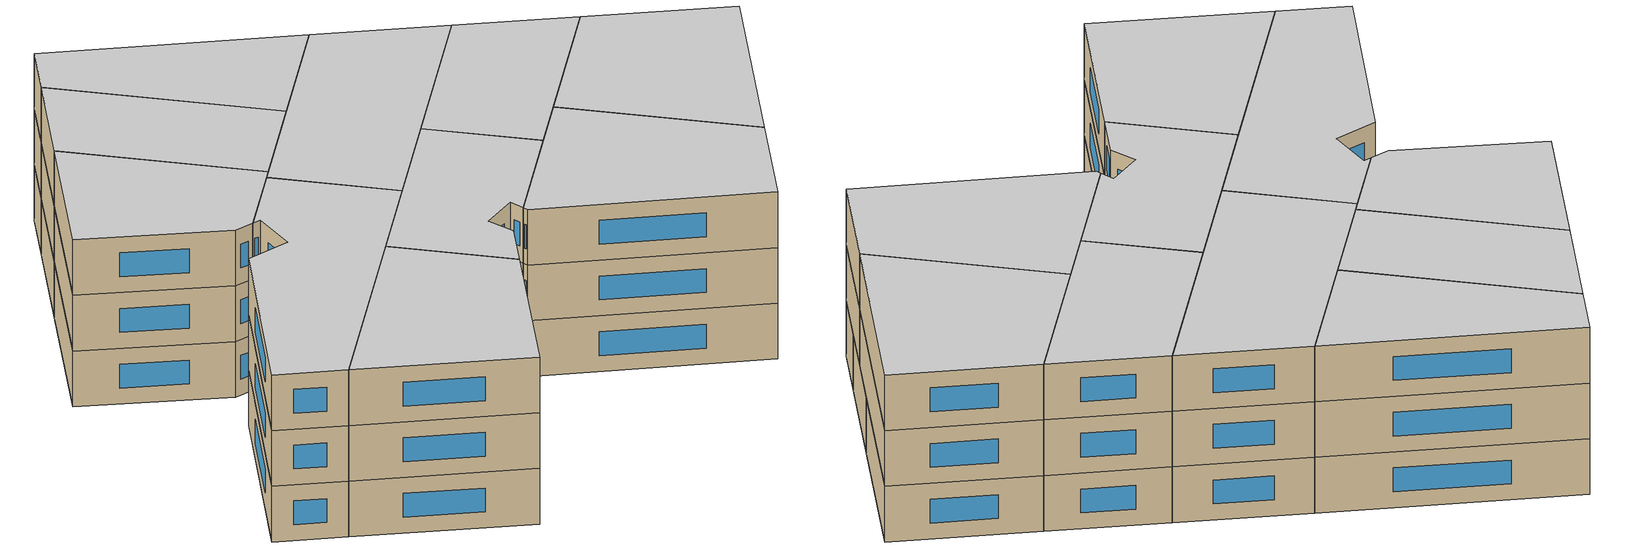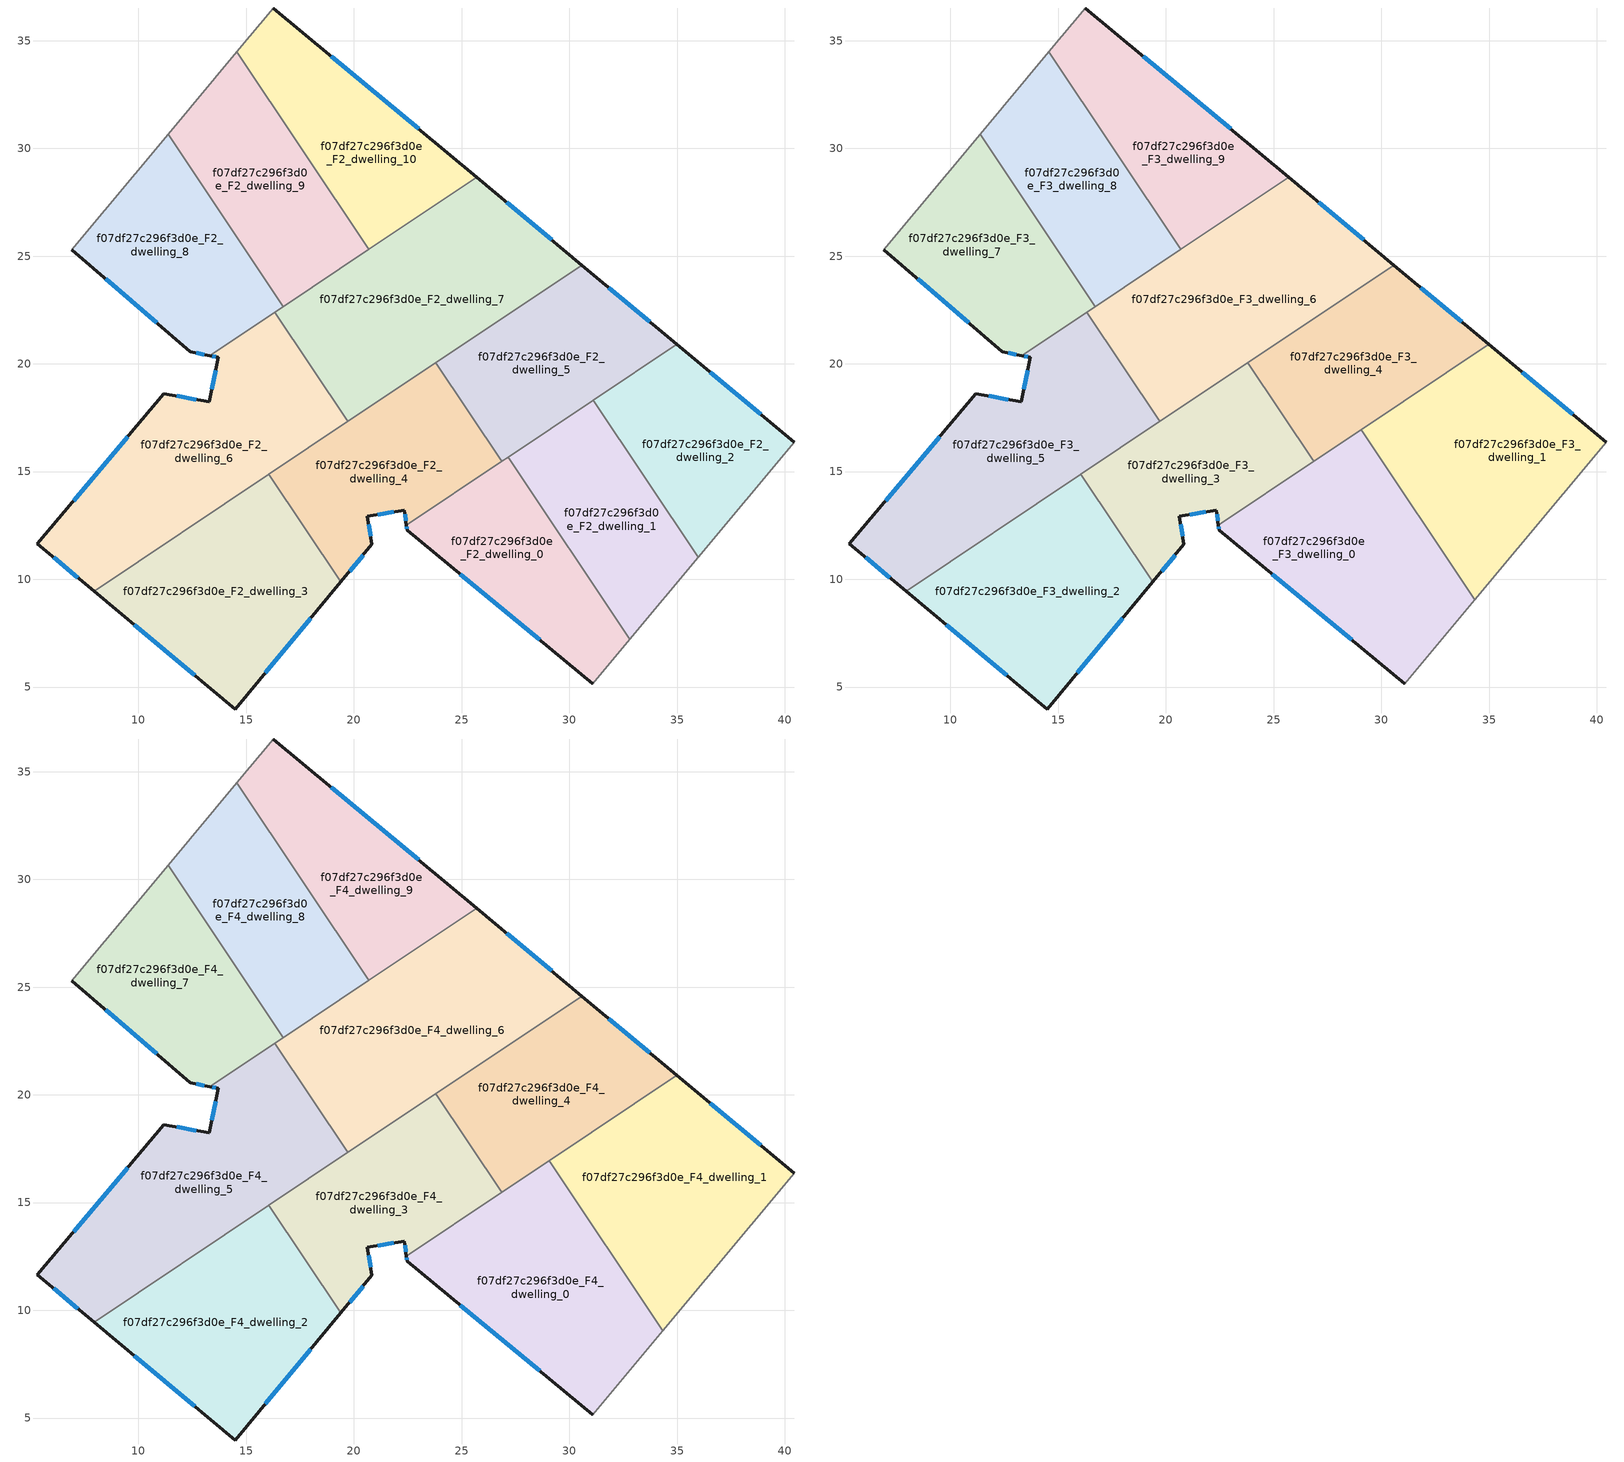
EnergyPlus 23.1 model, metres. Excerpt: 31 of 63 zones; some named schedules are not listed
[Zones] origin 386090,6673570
f07df27c296f3d0e_F2_dwelling_0
 floor to f07df27c296f3d0e_F1_dwelling_0 (EU_floor_Construction): 27.16,15.67 32.8,7.22 31.09,5.16 22.47,12.27 22.44,12.51 z6
 wall outside (EU_wall_Construction): 22.44,12.51 22.47,12.27 31.09,5.16 z6:9
 wall to f07df27c296f3d0e_F2_dwelling_1 (EU_wall_Construction): 32.8,7.22 27.16,15.67 z6:9
 wall adiabatic (EU_wall_Construction): 31.09,5.16 32.8,7.22 z6:9
 wall to f07df27c296f3d0e_F2_dwelling_4 (EU_wall_Construction): 26.86,15.47 22.44,12.51 z6:9
 wall to f07df27c296f3d0e_F2_dwelling_5 (EU_wall_Construction): 27.16,15.67 26.86,15.47 z6:9
 window (EU_Window_Construction): 24.93,10.24 28.62,7.19 / 22.45,12.44 22.46,12.34 z6.86:8.14
f07df27c296f3d0e_F2_dwelling_1
 floor to f07df27c296f3d0e_F1_dwelling_1 (EU_floor_Construction): 31.11,18.32 35.98,11.03 32.8,7.22 27.16,15.67 z6
 wall to f07df27c296f3d0e_F2_dwelling_2 (EU_wall_Construction): 35.98,11.03 31.11,18.32 z6:9
 wall adiabatic (EU_wall_Construction): 32.8,7.22 35.98,11.03 z6:9
 wall to f07df27c296f3d0e_F2_dwelling_5 (EU_wall_Construction): 31.11,18.32 27.16,15.67 z6:9
f07df27c296f3d0e_F2_dwelling_10
 floor to f07df27c296f3d0e_F1_dwelling_10 (EU_floor_Construction): 25.69,28.66 20.7,25.32 14.57,34.48 16.27,36.52 z6
 wall outside (EU_wall_Construction): 25.69,28.66 16.27,36.52 z6:9
 wall to f07df27c296f3d0e_F2_dwelling_9 (EU_wall_Construction): 14.57,34.48 20.7,25.32 z6:9
 wall adiabatic (EU_wall_Construction): 16.27,36.52 14.57,34.48 z6:9
 wall to f07df27c296f3d0e_F2_dwelling_7 (EU_wall_Construction): 20.7,25.32 25.69,28.66 z6:9
 window (EU_Window_Construction): 23,30.9 18.96,34.27 z6.86:8.14
f07df27c296f3d0e_F2_dwelling_2
 floor to f07df27c296f3d0e_F1_dwelling_2 (EU_floor_Construction): 40.43,16.36 35.98,11.03 31.11,18.32 34.99,20.91 z6
 wall outside (EU_wall_Construction): 40.43,16.36 34.99,20.91 z6:9
 wall adiabatic (EU_wall_Construction): 35.98,11.03 40.43,16.36 z6:9
 wall to f07df27c296f3d0e_F2_dwelling_5 (EU_wall_Construction): 34.99,20.91 31.11,18.32 z6:9
 window (EU_Window_Construction): 38.88,17.66 36.54,19.61 z6.86:8.14
f07df27c296f3d0e_F2_dwelling_3
 floor to f07df27c296f3d0e_F1_dwelling_3 (EU_floor_Construction): 16.06,14.88 19.4,9.89 14.49,3.98 7.94,9.45 z6
 wall outside (EU_wall_Construction): 7.94,9.45 14.49,3.98 19.4,9.89 z6:9
 wall to f07df27c296f3d0e_F2_dwelling_6 (EU_wall_Construction): 16.06,14.88 7.94,9.45 z6:9
 wall to f07df27c296f3d0e_F2_dwelling_4 (EU_wall_Construction): 19.4,9.89 16.06,14.88 z6:9
 window (EU_Window_Construction): 15.89,5.67 18,8.2 / 9.81,7.89 12.62,5.54 z6.86:8.14
f07df27c296f3d0e_F2_dwelling_4
 floor to f07df27c296f3d0e_F1_dwelling_4 (EU_floor_Construction): 23.8,20.06 26.86,15.47 22.44,12.51 22.35,13.21 20.63,12.92 20.84,11.62 19.4,9.89 16.06,14.88 z6
 wall outside (EU_wall_Construction): 19.4,9.89 20.84,11.62 20.63,12.92 22.35,13.21 22.44,12.51 z6:9
 wall to f07df27c296f3d0e_F2_dwelling_5 (EU_wall_Construction): 26.86,15.47 23.8,20.06 z6:9
 wall to f07df27c296f3d0e_F2_dwelling_7 (EU_wall_Construction): 23.8,20.06 19.72,17.33 z6:9
 wall to f07df27c296f3d0e_F2_dwelling_6 (EU_wall_Construction): 19.72,17.33 16.06,14.88 z6:9
 window (EU_Window_Construction): 22.38,13.01 22.41,12.71 / 21.12,13 21.86,13.13 / 20.78,11.99 20.69,12.55 / 19.81,10.38 20.43,11.12 z6.86:8.14
f07df27c296f3d0e_F2_dwelling_5
 floor to f07df27c296f3d0e_F1_dwelling_5 (EU_floor_Construction): 34.99,20.91 26.86,15.47 23.8,20.06 30.57,24.59 z6
 wall outside (EU_wall_Construction): 34.99,20.91 30.57,24.59 z6:9
 wall to f07df27c296f3d0e_F2_dwelling_7 (EU_wall_Construction): 30.57,24.59 23.8,20.06 z6:9
 window (EU_Window_Construction): 33.73,21.96 31.83,23.53 z6.86:8.14
f07df27c296f3d0e_F2_dwelling_6
 floor to f07df27c296f3d0e_F1_dwelling_6 (EU_floor_Construction): 16.33,22.4 19.72,17.33 7.94,9.45 5.32,11.65 11.18,18.62 13.3,18.23 13.71,20.3 13.32,20.38 z6
 wall outside (EU_wall_Construction): 13.32,20.38 13.71,20.3 13.3,18.23 11.18,18.62 5.32,11.65 7.94,9.45 z6:9
 wall to f07df27c296f3d0e_F2_dwelling_7 (EU_wall_Construction): 19.72,17.33 16.33,22.4 z6:9
 wall to f07df27c296f3d0e_F2_dwelling_8 (EU_wall_Construction): 16.33,22.4 13.32,20.38 z6:9
 window (EU_Window_Construction): 12.69,18.34 11.78,18.51 / 13.59,19.71 13.41,18.83 / 13.43,20.36 13.6,20.33 / 6.07,11.02 7.19,10.08 / 9.5,16.63 6.99,13.64 z6.86:8.14
f07df27c296f3d0e_F2_dwelling_7
 floor to f07df27c296f3d0e_F1_dwelling_7 (EU_floor_Construction): 30.57,24.59 19.72,17.33 16.33,22.4 25.69,28.66 z6
 wall outside (EU_wall_Construction): 30.57,24.59 25.69,28.66 z6:9
 wall to f07df27c296f3d0e_F2_dwelling_9 (EU_wall_Construction): 20.7,25.32 16.72,22.65 z6:9
 wall to f07df27c296f3d0e_F2_dwelling_8 (EU_wall_Construction): 16.72,22.65 16.33,22.4 z6:9
 window (EU_Window_Construction): 29.18,25.75 27.09,27.49 z6.86:8.14
f07df27c296f3d0e_F2_dwelling_8
 floor to f07df27c296f3d0e_F1_dwelling_8 (EU_floor_Construction): 11.38,30.65 16.72,22.65 13.32,20.38 12.42,20.56 6.91,25.3 z6
 wall outside (EU_wall_Construction): 6.91,25.3 12.42,20.56 13.32,20.38 z6:9
 wall adiabatic (EU_wall_Construction): 11.38,30.65 6.91,25.3 z6:9
 wall to f07df27c296f3d0e_F2_dwelling_9 (EU_wall_Construction): 16.72,22.65 11.38,30.65 z6:9
 window (EU_Window_Construction): 12.68,20.51 13.06,20.43 / 8.49,23.95 10.85,21.91 z6.86:8.14
f07df27c296f3d0e_F2_dwelling_9
 floor to f07df27c296f3d0e_F1_dwelling_9 (EU_floor_Construction): 14.57,34.48 20.7,25.32 16.72,22.65 11.38,30.65 z6
 wall adiabatic (EU_wall_Construction): 14.57,34.48 11.38,30.65 z6:9
f07df27c296f3d0e_F3_dwelling_0
 floor to f07df27c296f3d0e_F2_dwelling_0 (EU_floor_Construction): 27.16,15.67 32.8,7.22 31.09,5.16 22.47,12.27 22.44,12.51 z9
 floor to f07df27c296f3d0e_F2_dwelling_1 (EU_floor_Construction): 29.06,16.94 34.34,9.06 32.8,7.22 27.16,15.67 z9
 wall outside (EU_wall_Construction): 22.44,12.51 22.47,12.27 31.09,5.16 z9:12
 wall to f07df27c296f3d0e_F3_dwelling_1 (EU_wall_Construction): 34.34,9.06 29.06,16.94 z9:12
 wall adiabatic (EU_wall_Construction): 31.09,5.16 34.34,9.06 z9:12
 wall to f07df27c296f3d0e_F3_dwelling_3 (EU_wall_Construction): 26.86,15.47 22.44,12.51 z9:12
 wall to f07df27c296f3d0e_F3_dwelling_4 (EU_wall_Construction): 29.06,16.94 26.86,15.47 z9:12
 window (EU_Window_Construction): 24.93,10.24 28.62,7.19 / 22.45,12.44 22.46,12.34 z9.86:11.14
f07df27c296f3d0e_F3_dwelling_1
 floor to f07df27c296f3d0e_F2_dwelling_1 (EU_floor_Construction): 31.11,18.32 35.98,11.03 34.34,9.06 29.06,16.94 z9
 floor to f07df27c296f3d0e_F2_dwelling_2 (EU_floor_Construction): 40.43,16.36 35.98,11.03 31.11,18.32 34.99,20.91 z9
 wall outside (EU_wall_Construction): 40.43,16.36 34.99,20.91 z9:12
 wall adiabatic (EU_wall_Construction): 34.34,9.06 40.43,16.36 z9:12
 wall to f07df27c296f3d0e_F3_dwelling_4 (EU_wall_Construction): 34.99,20.91 29.06,16.94 z9:12
 window (EU_Window_Construction): 38.88,17.66 36.54,19.61 z9.86:11.14
f07df27c296f3d0e_F3_dwelling_2
 floor to f07df27c296f3d0e_F2_dwelling_3 (EU_floor_Construction): 16.06,14.88 19.4,9.89 14.49,3.98 7.94,9.45 z9
 wall outside (EU_wall_Construction): 7.94,9.45 14.49,3.98 19.4,9.89 z9:12
 wall to f07df27c296f3d0e_F3_dwelling_5 (EU_wall_Construction): 16.06,14.88 7.94,9.45 z9:12
 wall to f07df27c296f3d0e_F3_dwelling_3 (EU_wall_Construction): 19.4,9.89 16.06,14.88 z9:12
 window (EU_Window_Construction): 15.89,5.67 18,8.2 / 9.81,7.89 12.62,5.54 z9.86:11.14
f07df27c296f3d0e_F3_dwelling_3
 floor to f07df27c296f3d0e_F2_dwelling_4 (EU_floor_Construction): 23.8,20.06 26.86,15.47 22.44,12.51 22.35,13.21 20.63,12.92 20.84,11.62 19.4,9.89 16.06,14.88 z9
 wall outside (EU_wall_Construction): 19.4,9.89 20.84,11.62 20.63,12.92 22.35,13.21 22.44,12.51 z9:12
 wall to f07df27c296f3d0e_F3_dwelling_4 (EU_wall_Construction): 26.86,15.47 23.8,20.06 z9:12
 wall to f07df27c296f3d0e_F3_dwelling_6 (EU_wall_Construction): 23.8,20.06 19.72,17.33 z9:12
 wall to f07df27c296f3d0e_F3_dwelling_5 (EU_wall_Construction): 19.72,17.33 16.06,14.88 z9:12
 window (EU_Window_Construction): 22.38,13.01 22.41,12.71 / 21.12,13 21.86,13.13 / 20.78,11.99 20.69,12.55 / 19.81,10.38 20.43,11.12 z9.86:11.14
f07df27c296f3d0e_F3_dwelling_4
 floor to f07df27c296f3d0e_F2_dwelling_5 (EU_floor_Construction): 34.99,20.91 26.86,15.47 23.8,20.06 30.57,24.59 z9
 wall outside (EU_wall_Construction): 34.99,20.91 30.57,24.59 z9:12
 wall to f07df27c296f3d0e_F3_dwelling_6 (EU_wall_Construction): 30.57,24.59 23.8,20.06 z9:12
 window (EU_Window_Construction): 33.73,21.96 31.83,23.53 z9.86:11.14
f07df27c296f3d0e_F3_dwelling_5
 floor to f07df27c296f3d0e_F2_dwelling_6 (EU_floor_Construction): 16.33,22.4 19.72,17.33 7.94,9.45 5.32,11.65 11.18,18.62 13.3,18.23 13.71,20.3 13.32,20.38 z9
 wall outside (EU_wall_Construction): 13.32,20.38 13.71,20.3 13.3,18.23 11.18,18.62 5.32,11.65 7.94,9.45 z9:12
 wall to f07df27c296f3d0e_F3_dwelling_6 (EU_wall_Construction): 19.72,17.33 16.33,22.4 z9:12
 wall to f07df27c296f3d0e_F3_dwelling_7 (EU_wall_Construction): 16.33,22.4 13.32,20.38 z9:12
 window (EU_Window_Construction): 12.69,18.34 11.78,18.51 / 13.59,19.71 13.41,18.83 / 13.43,20.36 13.6,20.33 / 6.07,11.02 7.19,10.08 / 9.5,16.63 6.99,13.64 z9.86:11.14
f07df27c296f3d0e_F3_dwelling_6
 floor to f07df27c296f3d0e_F2_dwelling_7 (EU_floor_Construction): 30.57,24.59 19.72,17.33 16.33,22.4 25.69,28.66 z9
 wall outside (EU_wall_Construction): 30.57,24.59 25.69,28.66 z9:12
 wall to f07df27c296f3d0e_F3_dwelling_9 (EU_wall_Construction): 25.69,28.66 20.7,25.32 z9:12
 wall to f07df27c296f3d0e_F3_dwelling_8 (EU_wall_Construction): 20.7,25.32 16.72,22.65 z9:12
 wall to f07df27c296f3d0e_F3_dwelling_7 (EU_wall_Construction): 16.72,22.65 16.33,22.4 z9:12
 window (EU_Window_Construction): 29.18,25.75 27.09,27.49 z9.86:11.14
f07df27c296f3d0e_F3_dwelling_7
 floor to f07df27c296f3d0e_F2_dwelling_8 (EU_floor_Construction): 11.38,30.65 16.72,22.65 13.32,20.38 12.42,20.56 6.91,25.3 z9
 wall outside (EU_wall_Construction): 6.91,25.3 12.42,20.56 13.32,20.38 z9:12
 wall adiabatic (EU_wall_Construction): 11.38,30.65 6.91,25.3 z9:12
 wall to f07df27c296f3d0e_F3_dwelling_8 (EU_wall_Construction): 16.72,22.65 11.38,30.65 z9:12
 window (EU_Window_Construction): 12.68,20.51 13.06,20.43 / 8.49,23.95 10.85,21.91 z9.86:11.14
f07df27c296f3d0e_F3_dwelling_8
 floor to f07df27c296f3d0e_F2_dwelling_9 (EU_floor_Construction): 14.57,34.48 20.7,25.32 16.72,22.65 11.38,30.65 z9
 wall to f07df27c296f3d0e_F3_dwelling_9 (EU_wall_Construction): 20.7,25.32 14.57,34.48 z9:12
 wall adiabatic (EU_wall_Construction): 14.57,34.48 11.38,30.65 z9:12
f07df27c296f3d0e_F3_dwelling_9
 floor to f07df27c296f3d0e_F2_dwelling_10 (EU_floor_Construction): 25.69,28.66 20.7,25.32 14.57,34.48 16.27,36.52 z9
 wall outside (EU_wall_Construction): 25.69,28.66 16.27,36.52 z9:12
 wall adiabatic (EU_wall_Construction): 16.27,36.52 14.57,34.48 z9:12
 window (EU_Window_Construction): 23,30.9 18.96,34.27 z9.86:11.14
f07df27c296f3d0e_F4_dwelling_0
 floor to f07df27c296f3d0e_F3_dwelling_0 (EU_floor_Construction): 29.06,16.94 34.34,9.06 31.09,5.16 22.47,12.27 22.44,12.51 z12
 wall outside (EU_wall_Construction): 22.44,12.51 22.47,12.27 31.09,5.16 z12:15
 wall to f07df27c296f3d0e_F4_dwelling_1 (EU_wall_Construction): 34.34,9.06 29.06,16.94 z12:15
 wall adiabatic (EU_wall_Construction): 31.09,5.16 34.34,9.06 z12:15
 wall to f07df27c296f3d0e_F4_dwelling_3 (EU_wall_Construction): 26.86,15.47 22.44,12.51 z12:15
 wall to f07df27c296f3d0e_F4_dwelling_4 (EU_wall_Construction): 29.06,16.94 26.86,15.47 z12:15
 window (EU_Window_Construction): 24.93,10.24 28.62,7.19 / 22.45,12.44 22.46,12.34 z12.86:14.14
 ceiling to f07df27c296f3d0e_F5_dwelling_0 (EU_floor_Construction): 31.09,5.16 34.34,9.06 29.06,16.94 22.44,12.51 22.47,12.27 z15
f07df27c296f3d0e_F4_dwelling_1
 floor to f07df27c296f3d0e_F3_dwelling_1 (EU_floor_Construction): 40.43,16.36 34.34,9.06 29.06,16.94 34.99,20.91 z12
 wall outside (EU_wall_Construction): 40.43,16.36 34.99,20.91 z12:15
 wall adiabatic (EU_wall_Construction): 34.34,9.06 40.43,16.36 z12:15
 wall to f07df27c296f3d0e_F4_dwelling_4 (EU_wall_Construction): 34.99,20.91 29.06,16.94 z12:15
 window (EU_Window_Construction): 38.88,17.66 36.54,19.61 z12.86:14.14
 ceiling to f07df27c296f3d0e_F5_dwelling_1 (EU_floor_Construction): 34.34,9.06 40.43,16.36 34.99,20.91 29.06,16.94 z15
f07df27c296f3d0e_F4_dwelling_2
 floor to f07df27c296f3d0e_F3_dwelling_2 (EU_floor_Construction): 16.06,14.88 19.4,9.89 14.49,3.98 7.94,9.45 z12
 wall outside (EU_wall_Construction): 7.94,9.45 14.49,3.98 19.4,9.89 z12:15
 wall to f07df27c296f3d0e_F4_dwelling_5 (EU_wall_Construction): 16.06,14.88 7.94,9.45 z12:15
 wall to f07df27c296f3d0e_F4_dwelling_3 (EU_wall_Construction): 19.4,9.89 16.06,14.88 z12:15
 window (EU_Window_Construction): 15.89,5.67 18,8.2 / 9.81,7.89 12.62,5.54 z12.86:14.14
 ceiling to f07df27c296f3d0e_F5_dwelling_2 (EU_floor_Construction): 14.49,3.98 19.4,9.89 16.06,14.88 7.94,9.45 z15
f07df27c296f3d0e_F4_dwelling_3
 floor to f07df27c296f3d0e_F3_dwelling_3 (EU_floor_Construction): 23.8,20.06 26.86,15.47 22.44,12.51 22.35,13.21 20.63,12.92 20.84,11.62 19.4,9.89 16.06,14.88 z12
 wall outside (EU_wall_Construction): 19.4,9.89 20.84,11.62 20.63,12.92 22.35,13.21 22.44,12.51 z12:15
 wall to f07df27c296f3d0e_F4_dwelling_4 (EU_wall_Construction): 26.86,15.47 23.8,20.06 z12:15
 wall to f07df27c296f3d0e_F4_dwelling_6 (EU_wall_Construction): 23.8,20.06 19.72,17.33 z12:15
 wall to f07df27c296f3d0e_F4_dwelling_5 (EU_wall_Construction): 19.72,17.33 16.06,14.88 z12:15
 window (EU_Window_Construction): 22.38,13.01 22.41,12.71 / 21.12,13 21.86,13.13 / 20.78,11.99 20.69,12.55 / 19.81,10.38 20.43,11.12 z12.86:14.14
 ceiling to f07df27c296f3d0e_F5_dwelling_3 (EU_floor_Construction): 22.44,12.51 26.86,15.47 23.8,20.06 16.06,14.88 19.4,9.89 20.84,11.62 20.63,12.92 22.35,13.21 z15
f07df27c296f3d0e_F4_dwelling_4
 floor to f07df27c296f3d0e_F3_dwelling_4 (EU_floor_Construction): 34.99,20.91 26.86,15.47 23.8,20.06 30.57,24.59 z12
 wall outside (EU_wall_Construction): 34.99,20.91 30.57,24.59 z12:15
 wall to f07df27c296f3d0e_F4_dwelling_6 (EU_wall_Construction): 30.57,24.59 23.8,20.06 z12:15
 window (EU_Window_Construction): 33.73,21.96 31.83,23.53 z12.86:14.14
 ceiling to f07df27c296f3d0e_F5_dwelling_4 (EU_floor_Construction): 34.99,20.91 30.57,24.59 23.8,20.06 26.86,15.47 z15
f07df27c296f3d0e_F4_dwelling_5
 floor to f07df27c296f3d0e_F3_dwelling_5 (EU_floor_Construction): 16.33,22.4 19.72,17.33 7.94,9.45 5.32,11.65 11.18,18.62 13.3,18.23 13.71,20.3 13.32,20.38 z12
 wall outside (EU_wall_Construction): 13.32,20.38 13.71,20.3 13.3,18.23 11.18,18.62 5.32,11.65 7.94,9.45 z12:15
 wall to f07df27c296f3d0e_F4_dwelling_6 (EU_wall_Construction): 19.72,17.33 16.33,22.4 z12:15
 wall to f07df27c296f3d0e_F4_dwelling_7 (EU_wall_Construction): 16.33,22.4 13.32,20.38 z12:15
 window (EU_Window_Construction): 12.69,18.34 11.78,18.51 / 13.59,19.71 13.41,18.83 / 13.43,20.36 13.6,20.33 / 6.07,11.02 7.19,10.08 / 9.5,16.63 6.99,13.64 z12.86:14.14
 ceiling to f07df27c296f3d0e_F5_dwelling_5 (EU_floor_Construction): 19.72,17.33 16.33,22.4 13.32,20.38 13.71,20.3 13.3,18.23 11.18,18.62 5.32,11.65 7.94,9.45 z15
f07df27c296f3d0e_F4_dwelling_6
 floor to f07df27c296f3d0e_F3_dwelling_6 (EU_floor_Construction): 30.57,24.59 19.72,17.33 16.33,22.4 25.69,28.66 z12
 wall outside (EU_wall_Construction): 30.57,24.59 25.69,28.66 z12:15
 wall to f07df27c296f3d0e_F4_dwelling_9 (EU_wall_Construction): 25.69,28.66 20.7,25.32 z12:15
 wall to f07df27c296f3d0e_F4_dwelling_8 (EU_wall_Construction): 20.7,25.32 16.72,22.65 z12:15
 wall to f07df27c296f3d0e_F4_dwelling_7 (EU_wall_Construction): 16.72,22.65 16.33,22.4 z12:15
 window (EU_Window_Construction): 29.18,25.75 27.09,27.49 z12.86:14.14
 ceiling to f07df27c296f3d0e_F5_dwelling_6 (EU_floor_Construction): 30.57,24.59 25.69,28.66 16.33,22.4 19.72,17.33 z15
f07df27c296f3d0e_F4_dwelling_7
 floor to f07df27c296f3d0e_F3_dwelling_7 (EU_floor_Construction): 11.38,30.65 16.72,22.65 13.32,20.38 12.42,20.56 6.91,25.3 z12
 wall outside (EU_wall_Construction): 6.91,25.3 12.42,20.56 13.32,20.38 z12:15
 wall adiabatic (EU_wall_Construction): 11.38,30.65 6.91,25.3 z12:15
 wall to f07df27c296f3d0e_F4_dwelling_8 (EU_wall_Construction): 16.72,22.65 11.38,30.65 z12:15
 window (EU_Window_Construction): 12.68,20.51 13.06,20.43 / 8.49,23.95 10.85,21.91 z12.86:14.14
 ceiling to f07df27c296f3d0e_F5_dwelling_7 (EU_floor_Construction): 16.72,22.65 11.38,30.65 6.91,25.3 12.42,20.56 13.32,20.38 z15
f07df27c296f3d0e_F4_dwelling_8
 floor to f07df27c296f3d0e_F3_dwelling_8 (EU_floor_Construction): 14.57,34.48 20.7,25.32 16.72,22.65 11.38,30.65 z12
 wall to f07df27c296f3d0e_F4_dwelling_9 (EU_wall_Construction): 20.7,25.32 14.57,34.48 z12:15
 wall adiabatic (EU_wall_Construction): 14.57,34.48 11.38,30.65 z12:15
 ceiling to f07df27c296f3d0e_F5_dwelling_8 (EU_floor_Construction): 20.7,25.32 14.57,34.48 11.38,30.65 16.72,22.65 z15
f07df27c296f3d0e_F4_dwelling_9
 floor to f07df27c296f3d0e_F3_dwelling_9 (EU_floor_Construction): 25.69,28.66 20.7,25.32 14.57,34.48 16.27,36.52 z12
 wall outside (EU_wall_Construction): 25.69,28.66 16.27,36.52 z12:15
 wall adiabatic (EU_wall_Construction): 16.27,36.52 14.57,34.48 z12:15
 window (EU_Window_Construction): 23,30.9 18.96,34.27 z12.86:14.14
 ceiling to f07df27c296f3d0e_F5_dwelling_9 (EU_floor_Construction): 25.69,28.66 16.27,36.52 14.57,34.48 20.7,25.32 z15
[Building]
EU S2 Campaign: North Axis=0; Terrain=City; Solar Distribution=FullExterior
[Site:Location]
Helsinki-Vantaa.AP: Latitude=60.317; Longitude=24.963; Time Zone=2; Elevation=54.6
[SizingPeriod:WeatherFileDays]
AnnualSizingPeriod: Begin Month=1; Begin Day of Month=1; End Month=12; End Day of Month=31; Day of Week for Start Day=Monday; Use Weather File Daylight Saving Period=No; Use Weather File Rain and Snow Indicators=No
[MATERIAL]
EU_InternalMass_Material: Roughness=MediumRough; Thickness=0.1; Conductivity=1; Density=1800; Specific Heat=900; Thermal Absorptance=0.9; Solar Absorptance=0.7; Visible Absorptance=0.7
[MATERIAL:NOMASS] Roughness=MediumRough; Thermal Absorptance=0.9; Solar Absorptance=0.7; Visible Absorptance=0.7
Name | Thermal Resistance
EU_wall_NoMass | 1.10183
EU_floor_NoMass | 1.70606
[WINDOWMATERIAL:SIMPLEGLAZINGSYSTEM]
EU_Window_SimpleGlazing: UFactor=3.11035; Solar Heat Gain Coefficient=0.8; Visible Transmittance=0.8
[CONSTRUCTION]
EU_wall_Construction: EU_wall_NoMass
EU_floor_Construction: EU_floor_NoMass
EU_Window_Construction: EU_Window_SimpleGlazing
EU_InternalMass_Construction: EU_InternalMass_Material
[ZONE] Type=1; Multiplier=1; Ceiling Height=autocalculate; Floor Area=autocalculate; Part of Total Floor Area=Yes
Name | Volume
f07df27c296f3d0e_F2_dwelling_0 | 135.056
f07df27c296f3d0e_F3_dwelling_0; f07df27c296f3d0e_F4_dwelling_0; f07df27c296f3d0e_F3_dwelling_1; f07df27c296f3d0e_F4_dwelling_1 | 202.616
f07df27c296f3d0e_F2_dwelling_1 | 135.1
f07df27c296f3d0e_F2_dwelling_10; f07df27c296f3d0e_F3_dwelling_9; f07df27c296f3d0e_F4_dwelling_9 | 148.207
f07df27c296f3d0e_F2_dwelling_2 | 135.065
f07df27c296f3d0e_F3_dwelling_2; f07df27c296f3d0e_F4_dwelling_2; f07df27c296f3d0e_F2_dwelling_3 | 186.319
f07df27c296f3d0e_F3_dwelling_3; f07df27c296f3d0e_F4_dwelling_3; f07df27c296f3d0e_F2_dwelling_4 | 149.422
f07df27c296f3d0e_F3_dwelling_4; f07df27c296f3d0e_F4_dwelling_4; f07df27c296f3d0e_F2_dwelling_5 | 148.196
f07df27c296f3d0e_F3_dwelling_5; f07df27c296f3d0e_F4_dwelling_5; f07df27c296f3d0e_F2_dwelling_6 | 222.309
f07df27c296f3d0e_F3_dwelling_6; f07df27c296f3d0e_F4_dwelling_6; f07df27c296f3d0e_F2_dwelling_7 | 222.313
f07df27c296f3d0e_F3_dwelling_7; f07df27c296f3d0e_F4_dwelling_7; f07df27c296f3d0e_F2_dwelling_8 | 148.188
f07df27c296f3d0e_F3_dwelling_8; f07df27c296f3d0e_F4_dwelling_8; f07df27c296f3d0e_F2_dwelling_9 | 148.187
[INTERNALMASS] Construction=EU_InternalMass_Construction
Name | Zone or ZoneList | Surface Area
f07df27c296f3d0e_F2_dwelling_0_EU_InternalMass | f07df27c296f3d0e_F2_dwelling_0 | 45.0184
f07df27c296f3d0e_F2_dwelling_1_EU_InternalMass | f07df27c296f3d0e_F2_dwelling_1 | 45.0328
f07df27c296f3d0e_F2_dwelling_2_EU_InternalMass | f07df27c296f3d0e_F2_dwelling_2 | 45.0218
f07df27c296f3d0e_F2_dwelling_3_EU_InternalMass | f07df27c296f3d0e_F2_dwelling_3 | 62.1191
f07df27c296f3d0e_F2_dwelling_4_EU_InternalMass | f07df27c296f3d0e_F2_dwelling_4 | 49.8068
f07df27c296f3d0e_F2_dwelling_5_EU_InternalMass | f07df27c296f3d0e_F2_dwelling_5 | 49.3987
f07df27c296f3d0e_F2_dwelling_6_EU_InternalMass | f07df27c296f3d0e_F2_dwelling_6 | 74.1028
f07df27c296f3d0e_F2_dwelling_7_EU_InternalMass | f07df27c296f3d0e_F2_dwelling_7 | 74.1048
f07df27c296f3d0e_F2_dwelling_8_EU_InternalMass | f07df27c296f3d0e_F2_dwelling_8 | 49.3961
f07df27c296f3d0e_F2_dwelling_9_EU_InternalMass | f07df27c296f3d0e_F2_dwelling_9 | 49.3957
f07df27c296f3d0e_F2_dwelling_10_EU_InternalMass | f07df27c296f3d0e_F2_dwelling_10 | 49.4022
f07df27c296f3d0e_F3_dwelling_0_EU_InternalMass | f07df27c296f3d0e_F3_dwelling_0 | 67.5386
f07df27c296f3d0e_F3_dwelling_1_EU_InternalMass | f07df27c296f3d0e_F3_dwelling_1 | 67.5384
f07df27c296f3d0e_F3_dwelling_2_EU_InternalMass | f07df27c296f3d0e_F3_dwelling_2 | 62.1191
f07df27c296f3d0e_F3_dwelling_3_EU_InternalMass | f07df27c296f3d0e_F3_dwelling_3 | 49.8068
f07df27c296f3d0e_F3_dwelling_4_EU_InternalMass | f07df27c296f3d0e_F3_dwelling_4 | 49.3987
f07df27c296f3d0e_F3_dwelling_5_EU_InternalMass | f07df27c296f3d0e_F3_dwelling_5 | 74.1028
f07df27c296f3d0e_F3_dwelling_6_EU_InternalMass | f07df27c296f3d0e_F3_dwelling_6 | 74.1048
f07df27c296f3d0e_F3_dwelling_7_EU_InternalMass | f07df27c296f3d0e_F3_dwelling_7 | 49.3961
f07df27c296f3d0e_F3_dwelling_8_EU_InternalMass | f07df27c296f3d0e_F3_dwelling_8 | 49.3957
f07df27c296f3d0e_F3_dwelling_9_EU_InternalMass | f07df27c296f3d0e_F3_dwelling_9 | 49.4022
f07df27c296f3d0e_F4_dwelling_0_EU_InternalMass | f07df27c296f3d0e_F4_dwelling_0 | 67.5386
f07df27c296f3d0e_F4_dwelling_1_EU_InternalMass | f07df27c296f3d0e_F4_dwelling_1 | 67.5384
f07df27c296f3d0e_F4_dwelling_2_EU_InternalMass | f07df27c296f3d0e_F4_dwelling_2 | 62.1191
f07df27c296f3d0e_F4_dwelling_3_EU_InternalMass | f07df27c296f3d0e_F4_dwelling_3 | 49.8068
f07df27c296f3d0e_F4_dwelling_4_EU_InternalMass | f07df27c296f3d0e_F4_dwelling_4 | 49.3987
f07df27c296f3d0e_F4_dwelling_5_EU_InternalMass | f07df27c296f3d0e_F4_dwelling_5 | 74.1028
f07df27c296f3d0e_F4_dwelling_6_EU_InternalMass | f07df27c296f3d0e_F4_dwelling_6 | 74.1048
f07df27c296f3d0e_F4_dwelling_7_EU_InternalMass | f07df27c296f3d0e_F4_dwelling_7 | 49.3961
f07df27c296f3d0e_F4_dwelling_8_EU_InternalMass | f07df27c296f3d0e_F4_dwelling_8 | 49.3957
f07df27c296f3d0e_F4_dwelling_9_EU_InternalMass | f07df27c296f3d0e_F4_dwelling_9 | 49.4022
[OTHEREQUIPMENT] Fuel Type=Electricity; Design Level Calculation Method=Watts/Area; Power per Zone Floor Area=1; Fraction Latent=0; Fraction Radiant=0; Fraction Lost=0; Carbon Dioxide Generation Rate=0; EndUse Subcategory=EU_Step8_InternalGains
Name | Zone or ZoneList or Space or SpaceList | Schedule
EU_Step8_InternalGain_f07df27c296f3d0e_F2_dwelling_0_f000 | f07df27c296f3d0e_F2_dwelling_0 | EU_Step8_GainSchedule_f07df27c296f3d0e_F2_dwelling_0_f000
EU_Step8_InternalGain_f07df27c296f3d0e_F2_dwelling_1_f000 | f07df27c296f3d0e_F2_dwelling_1 | EU_Step8_GainSchedule_f07df27c296f3d0e_F2_dwelling_1_f000
EU_Step8_InternalGain_f07df27c296f3d0e_F2_dwelling_2_f000 | f07df27c296f3d0e_F2_dwelling_2 | EU_Step8_GainSchedule_f07df27c296f3d0e_F2_dwelling_2_f000
EU_Step8_InternalGain_f07df27c296f3d0e_F2_dwelling_3_f000 | f07df27c296f3d0e_F2_dwelling_3 | EU_Step8_GainSchedule_f07df27c296f3d0e_F2_dwelling_3_f000
EU_Step8_InternalGain_f07df27c296f3d0e_F2_dwelling_4_f000 | f07df27c296f3d0e_F2_dwelling_4 | EU_Step8_GainSchedule_f07df27c296f3d0e_F2_dwelling_4_f000
EU_Step8_InternalGain_f07df27c296f3d0e_F2_dwelling_5_f000 | f07df27c296f3d0e_F2_dwelling_5 | EU_Step8_GainSchedule_f07df27c296f3d0e_F2_dwelling_5_f000
EU_Step8_InternalGain_f07df27c296f3d0e_F2_dwelling_6_f000 | f07df27c296f3d0e_F2_dwelling_6 | EU_Step8_GainSchedule_f07df27c296f3d0e_F2_dwelling_6_f000
EU_Step8_InternalGain_f07df27c296f3d0e_F2_dwelling_7_f000 | f07df27c296f3d0e_F2_dwelling_7 | EU_Step8_GainSchedule_f07df27c296f3d0e_F2_dwelling_7_f000
EU_Step8_InternalGain_f07df27c296f3d0e_F2_dwelling_8_f000 | f07df27c296f3d0e_F2_dwelling_8 | EU_Step8_GainSchedule_f07df27c296f3d0e_F2_dwelling_8_f000
EU_Step8_InternalGain_f07df27c296f3d0e_F2_dwelling_9_f000 | f07df27c296f3d0e_F2_dwelling_9 | EU_Step8_GainSchedule_f07df27c296f3d0e_F2_dwelling_9_f000
EU_Step8_InternalGain_f07df27c296f3d0e_F2_dwelling_10_f000 | f07df27c296f3d0e_F2_dwelling_10 | EU_Step8_GainSchedule_f07df27c296f3d0e_F2_dwelling_10_f000
EU_Step8_InternalGain_f07df27c296f3d0e_F3_dwelling_0_f000 | f07df27c296f3d0e_F3_dwelling_0 | EU_Step8_GainSchedule_f07df27c296f3d0e_F3_dwelling_0_f000
EU_Step8_InternalGain_f07df27c296f3d0e_F3_dwelling_1_f000 | f07df27c296f3d0e_F3_dwelling_1 | EU_Step8_GainSchedule_f07df27c296f3d0e_F3_dwelling_1_f000
EU_Step8_InternalGain_f07df27c296f3d0e_F3_dwelling_2_f000 | f07df27c296f3d0e_F3_dwelling_2 | EU_Step8_GainSchedule_f07df27c296f3d0e_F3_dwelling_2_f000
EU_Step8_InternalGain_f07df27c296f3d0e_F3_dwelling_3_f000 | f07df27c296f3d0e_F3_dwelling_3 | EU_Step8_GainSchedule_f07df27c296f3d0e_F3_dwelling_3_f000
EU_Step8_InternalGain_f07df27c296f3d0e_F3_dwelling_4_f000 | f07df27c296f3d0e_F3_dwelling_4 | EU_Step8_GainSchedule_f07df27c296f3d0e_F3_dwelling_4_f000
EU_Step8_InternalGain_f07df27c296f3d0e_F3_dwelling_5_f000 | f07df27c296f3d0e_F3_dwelling_5 | EU_Step8_GainSchedule_f07df27c296f3d0e_F3_dwelling_5_f000
EU_Step8_InternalGain_f07df27c296f3d0e_F3_dwelling_6_f000 | f07df27c296f3d0e_F3_dwelling_6 | EU_Step8_GainSchedule_f07df27c296f3d0e_F3_dwelling_6_f000
EU_Step8_InternalGain_f07df27c296f3d0e_F3_dwelling_7_f000 | f07df27c296f3d0e_F3_dwelling_7 | EU_Step8_GainSchedule_f07df27c296f3d0e_F3_dwelling_7_f000
EU_Step8_InternalGain_f07df27c296f3d0e_F3_dwelling_8_f000 | f07df27c296f3d0e_F3_dwelling_8 | EU_Step8_GainSchedule_f07df27c296f3d0e_F3_dwelling_8_f000
EU_Step8_InternalGain_f07df27c296f3d0e_F3_dwelling_9_f000 | f07df27c296f3d0e_F3_dwelling_9 | EU_Step8_GainSchedule_f07df27c296f3d0e_F3_dwelling_9_f000
EU_Step8_InternalGain_f07df27c296f3d0e_F4_dwelling_0_f000 | f07df27c296f3d0e_F4_dwelling_0 | EU_Step8_GainSchedule_f07df27c296f3d0e_F4_dwelling_0_f000
EU_Step8_InternalGain_f07df27c296f3d0e_F4_dwelling_1_f000 | f07df27c296f3d0e_F4_dwelling_1 | EU_Step8_GainSchedule_f07df27c296f3d0e_F4_dwelling_1_f000
EU_Step8_InternalGain_f07df27c296f3d0e_F4_dwelling_2_f000 | f07df27c296f3d0e_F4_dwelling_2 | EU_Step8_GainSchedule_f07df27c296f3d0e_F4_dwelling_2_f000
EU_Step8_InternalGain_f07df27c296f3d0e_F4_dwelling_3_f000 | f07df27c296f3d0e_F4_dwelling_3 | EU_Step8_GainSchedule_f07df27c296f3d0e_F4_dwelling_3_f000
EU_Step8_InternalGain_f07df27c296f3d0e_F4_dwelling_4_f000 | f07df27c296f3d0e_F4_dwelling_4 | EU_Step8_GainSchedule_f07df27c296f3d0e_F4_dwelling_4_f000
EU_Step8_InternalGain_f07df27c296f3d0e_F4_dwelling_5_f000 | f07df27c296f3d0e_F4_dwelling_5 | EU_Step8_GainSchedule_f07df27c296f3d0e_F4_dwelling_5_f000
EU_Step8_InternalGain_f07df27c296f3d0e_F4_dwelling_6_f000 | f07df27c296f3d0e_F4_dwelling_6 | EU_Step8_GainSchedule_f07df27c296f3d0e_F4_dwelling_6_f000
EU_Step8_InternalGain_f07df27c296f3d0e_F4_dwelling_7_f000 | f07df27c296f3d0e_F4_dwelling_7 | EU_Step8_GainSchedule_f07df27c296f3d0e_F4_dwelling_7_f000
EU_Step8_InternalGain_f07df27c296f3d0e_F4_dwelling_8_f000 | f07df27c296f3d0e_F4_dwelling_8 | EU_Step8_GainSchedule_f07df27c296f3d0e_F4_dwelling_8_f000
EU_Step8_InternalGain_f07df27c296f3d0e_F4_dwelling_9_f000 | f07df27c296f3d0e_F4_dwelling_9 | EU_Step8_GainSchedule_f07df27c296f3d0e_F4_dwelling_9_f000
[ZONEVENTILATION:DESIGNFLOWRATE] Schedule=EU_AlwaysOn; Design Flow Rate Calculation Method=AirChanges/Hour; Air Changes per Hour=0.756316; Ventilation Type=Natural; Fan Pressure Rise=0; Fan Total Efficiency=1; Constant Term Coefficient=1; Temperature Term Coefficient=0; Velocity Term Coefficient=0; Velocity Squared Term Coefficient=0; Minimum Indoor Temperature=-100; Maximum Indoor Temperature=100; Delta Temperature=-100; Minimum Outdoor Temperature=-100; Maximum Outdoor Temperature=100; Maximum Wind Speed=40
Name | Zone or ZoneList or Space or SpaceList
EU_ConstantAir_f07df27c296f3d0e_F2_dwelling_0 | f07df27c296f3d0e_F2_dwelling_0
EU_ConstantAir_f07df27c296f3d0e_F2_dwelling_1 | f07df27c296f3d0e_F2_dwelling_1
EU_ConstantAir_f07df27c296f3d0e_F2_dwelling_2 | f07df27c296f3d0e_F2_dwelling_2
EU_ConstantAir_f07df27c296f3d0e_F2_dwelling_3 | f07df27c296f3d0e_F2_dwelling_3
EU_ConstantAir_f07df27c296f3d0e_F2_dwelling_4 | f07df27c296f3d0e_F2_dwelling_4
EU_ConstantAir_f07df27c296f3d0e_F2_dwelling_5 | f07df27c296f3d0e_F2_dwelling_5
EU_ConstantAir_f07df27c296f3d0e_F2_dwelling_6 | f07df27c296f3d0e_F2_dwelling_6
EU_ConstantAir_f07df27c296f3d0e_F2_dwelling_7 | f07df27c296f3d0e_F2_dwelling_7
EU_ConstantAir_f07df27c296f3d0e_F2_dwelling_8 | f07df27c296f3d0e_F2_dwelling_8
EU_ConstantAir_f07df27c296f3d0e_F2_dwelling_9 | f07df27c296f3d0e_F2_dwelling_9
EU_ConstantAir_f07df27c296f3d0e_F2_dwelling_10 | f07df27c296f3d0e_F2_dwelling_10
EU_ConstantAir_f07df27c296f3d0e_F3_dwelling_0 | f07df27c296f3d0e_F3_dwelling_0
EU_ConstantAir_f07df27c296f3d0e_F3_dwelling_1 | f07df27c296f3d0e_F3_dwelling_1
EU_ConstantAir_f07df27c296f3d0e_F3_dwelling_2 | f07df27c296f3d0e_F3_dwelling_2
EU_ConstantAir_f07df27c296f3d0e_F3_dwelling_3 | f07df27c296f3d0e_F3_dwelling_3
EU_ConstantAir_f07df27c296f3d0e_F3_dwelling_4 | f07df27c296f3d0e_F3_dwelling_4
EU_ConstantAir_f07df27c296f3d0e_F3_dwelling_5 | f07df27c296f3d0e_F3_dwelling_5
EU_ConstantAir_f07df27c296f3d0e_F3_dwelling_6 | f07df27c296f3d0e_F3_dwelling_6
EU_ConstantAir_f07df27c296f3d0e_F3_dwelling_7 | f07df27c296f3d0e_F3_dwelling_7
EU_ConstantAir_f07df27c296f3d0e_F3_dwelling_8 | f07df27c296f3d0e_F3_dwelling_8
EU_ConstantAir_f07df27c296f3d0e_F3_dwelling_9 | f07df27c296f3d0e_F3_dwelling_9
EU_ConstantAir_f07df27c296f3d0e_F4_dwelling_0 | f07df27c296f3d0e_F4_dwelling_0
EU_ConstantAir_f07df27c296f3d0e_F4_dwelling_1 | f07df27c296f3d0e_F4_dwelling_1
EU_ConstantAir_f07df27c296f3d0e_F4_dwelling_2 | f07df27c296f3d0e_F4_dwelling_2
EU_ConstantAir_f07df27c296f3d0e_F4_dwelling_3 | f07df27c296f3d0e_F4_dwelling_3
EU_ConstantAir_f07df27c296f3d0e_F4_dwelling_4 | f07df27c296f3d0e_F4_dwelling_4
EU_ConstantAir_f07df27c296f3d0e_F4_dwelling_5 | f07df27c296f3d0e_F4_dwelling_5
EU_ConstantAir_f07df27c296f3d0e_F4_dwelling_6 | f07df27c296f3d0e_F4_dwelling_6
EU_ConstantAir_f07df27c296f3d0e_F4_dwelling_7 | f07df27c296f3d0e_F4_dwelling_7
EU_ConstantAir_f07df27c296f3d0e_F4_dwelling_8 | f07df27c296f3d0e_F4_dwelling_8
EU_ConstantAir_f07df27c296f3d0e_F4_dwelling_9 | f07df27c296f3d0e_F4_dwelling_9
[HVACTEMPLATE:ZONE:IDEALLOADSAIRSYSTEM] System Availability Schedule=EU_AlwaysOn; Maximum Heating Supply Air Temperature=50; Minimum Cooling Supply Air Temperature=13; Maximum Heating Supply Air Humidity Ratio=0.0156; Minimum Cooling Supply Air Humidity Ratio=0.0077; Heating Limit=NoLimit; Cooling Limit=NoLimit; Heating Availability Schedule=EU_AlwaysOn; Cooling Availability Schedule=EU_CoolingOff; Dehumidification Control Type=ConstantSensibleHeatRatio; Cooling Sensible Heat Ratio=0.7; Dehumidification Setpoint=60; Humidification Control Type=None; Humidification Setpoint=30; Outdoor Air Method=None; Outdoor Air Flow Rate per Person=0.00944; Outdoor Air Flow Rate per Zone Floor Area=0; Outdoor Air Flow Rate per Zone=0; Demand Controlled Ventilation Type=None; Outdoor Air Economizer Type=NoEconomizer; Heat Recovery Type=None; Sensible Heat Recovery Effectiveness=0.7; Latent Heat Recovery Effectiveness=0.65
Name | Template Thermostat
f07df27c296f3d0e_F2_dwelling_0 | EU_HeatOnly_f07df27c296f3d0e_F2_dwelling_0
f07df27c296f3d0e_F2_dwelling_1 | EU_HeatOnly_f07df27c296f3d0e_F2_dwelling_1
f07df27c296f3d0e_F2_dwelling_2 | EU_HeatOnly_f07df27c296f3d0e_F2_dwelling_2
f07df27c296f3d0e_F2_dwelling_3 | EU_HeatOnly_f07df27c296f3d0e_F2_dwelling_3
f07df27c296f3d0e_F2_dwelling_4 | EU_HeatOnly_f07df27c296f3d0e_F2_dwelling_4
f07df27c296f3d0e_F2_dwelling_5 | EU_HeatOnly_f07df27c296f3d0e_F2_dwelling_5
f07df27c296f3d0e_F2_dwelling_6 | EU_HeatOnly_f07df27c296f3d0e_F2_dwelling_6
f07df27c296f3d0e_F2_dwelling_7 | EU_HeatOnly_f07df27c296f3d0e_F2_dwelling_7
f07df27c296f3d0e_F2_dwelling_8 | EU_HeatOnly_f07df27c296f3d0e_F2_dwelling_8
f07df27c296f3d0e_F2_dwelling_9 | EU_HeatOnly_f07df27c296f3d0e_F2_dwelling_9
f07df27c296f3d0e_F2_dwelling_10 | EU_HeatOnly_f07df27c296f3d0e_F2_dwelling_10
f07df27c296f3d0e_F3_dwelling_0 | EU_HeatOnly_f07df27c296f3d0e_F3_dwelling_0
f07df27c296f3d0e_F3_dwelling_1 | EU_HeatOnly_f07df27c296f3d0e_F3_dwelling_1
f07df27c296f3d0e_F3_dwelling_2 | EU_HeatOnly_f07df27c296f3d0e_F3_dwelling_2
f07df27c296f3d0e_F3_dwelling_3 | EU_HeatOnly_f07df27c296f3d0e_F3_dwelling_3
f07df27c296f3d0e_F3_dwelling_4 | EU_HeatOnly_f07df27c296f3d0e_F3_dwelling_4
f07df27c296f3d0e_F3_dwelling_5 | EU_HeatOnly_f07df27c296f3d0e_F3_dwelling_5
f07df27c296f3d0e_F3_dwelling_6 | EU_HeatOnly_f07df27c296f3d0e_F3_dwelling_6
f07df27c296f3d0e_F3_dwelling_7 | EU_HeatOnly_f07df27c296f3d0e_F3_dwelling_7
f07df27c296f3d0e_F3_dwelling_8 | EU_HeatOnly_f07df27c296f3d0e_F3_dwelling_8
f07df27c296f3d0e_F3_dwelling_9 | EU_HeatOnly_f07df27c296f3d0e_F3_dwelling_9
f07df27c296f3d0e_F4_dwelling_0 | EU_HeatOnly_f07df27c296f3d0e_F4_dwelling_0
f07df27c296f3d0e_F4_dwelling_1 | EU_HeatOnly_f07df27c296f3d0e_F4_dwelling_1
f07df27c296f3d0e_F4_dwelling_2 | EU_HeatOnly_f07df27c296f3d0e_F4_dwelling_2
f07df27c296f3d0e_F4_dwelling_3 | EU_HeatOnly_f07df27c296f3d0e_F4_dwelling_3
f07df27c296f3d0e_F4_dwelling_4 | EU_HeatOnly_f07df27c296f3d0e_F4_dwelling_4
f07df27c296f3d0e_F4_dwelling_5 | EU_HeatOnly_f07df27c296f3d0e_F4_dwelling_5
f07df27c296f3d0e_F4_dwelling_6 | EU_HeatOnly_f07df27c296f3d0e_F4_dwelling_6
f07df27c296f3d0e_F4_dwelling_7 | EU_HeatOnly_f07df27c296f3d0e_F4_dwelling_7
f07df27c296f3d0e_F4_dwelling_8 | EU_HeatOnly_f07df27c296f3d0e_F4_dwelling_8
f07df27c296f3d0e_F4_dwelling_9 | EU_HeatOnly_f07df27c296f3d0e_F4_dwelling_9
[SIZING:ZONE] Zone Cooling Design Supply Air Temperature Input Method=SupplyAirTemperature; Zone Cooling Design Supply Air Temperature=13; Zone Heating Design Supply Air Temperature Input Method=SupplyAirTemperature; Zone Heating Design Supply Air Temperature=50; Zone Cooling Design Supply Air Humidity Ratio=0.008; Zone Heating Design Supply Air Humidity Ratio=0.008; Cooling Design Air Flow Method=DesignDay; Cooling Design Air Flow Rate=0; Cooling Minimum Air Flow per Zone Floor Area=0.000762; Cooling Minimum Air Flow=0; Cooling Minimum Air Flow Fraction=0.2; Heating Design Air Flow Method=DesignDay; Heating Design Air Flow Rate=0; Heating Maximum Air Flow per Zone Floor Area=0.002032; Heating Maximum Air Flow=0.141576; Heating Maximum Air Flow Fraction=0.3; Account for Dedicated Outdoor Air System=No; Dedicated Outdoor Air System Control Strategy=NeutralSupplyAir; Dedicated Outdoor Air Low Setpoint Temperature for Design=autosize; Dedicated Outdoor Air High Setpoint Temperature for Design=autosize; Zone Load Sizing Method=Sensible Load Only No Latent Load; Zone Latent Cooling Design Supply Air Humidity Ratio Input Method=HumidityRatioDifference; Zone Cooling Design Supply Air Humidity Ratio Difference=0.005; Zone Latent Heating Design Supply Air Humidity Ratio Input Method=HumidityRatioDifference; Zone Humidification Design Supply Air Humidity Ratio Difference=0.005
f07df27c296f3d0e_F2_dwelling_0; f07df27c296f3d0e_F2_dwelling_1; f07df27c296f3d0e_F2_dwelling_2; f07df27c296f3d0e_F2_dwelling_3; f07df27c296f3d0e_F2_dwelling_4; f07df27c296f3d0e_F2_dwelling_5; f07df27c296f3d0e_F2_dwelling_6; f07df27c296f3d0e_F2_dwelling_7; f07df27c296f3d0e_F2_dwelling_8; f07df27c296f3d0e_F2_dwelling_9; f07df27c296f3d0e_F2_dwelling_10; f07df27c296f3d0e_F3_dwelling_0; f07df27c296f3d0e_F3_dwelling_1; f07df27c296f3d0e_F3_dwelling_2; f07df27c296f3d0e_F3_dwelling_3; f07df27c296f3d0e_F3_dwelling_4; f07df27c296f3d0e_F3_dwelling_5; f07df27c296f3d0e_F3_dwelling_6; f07df27c296f3d0e_F3_dwelling_7; f07df27c296f3d0e_F3_dwelling_8; f07df27c296f3d0e_F3_dwelling_9; f07df27c296f3d0e_F4_dwelling_0; f07df27c296f3d0e_F4_dwelling_1; f07df27c296f3d0e_F4_dwelling_2; f07df27c296f3d0e_F4_dwelling_3; f07df27c296f3d0e_F4_dwelling_4; f07df27c296f3d0e_F4_dwelling_5; f07df27c296f3d0e_F4_dwelling_6; f07df27c296f3d0e_F4_dwelling_7; f07df27c296f3d0e_F4_dwelling_8; f07df27c296f3d0e_F4_dwelling_9
[SCHEDULE:FILE] Column Number=1; Rows to Skip at Top=0; Number of Hours of Data=8760; Column Separator=Comma; Interpolate to Timestep=No; Minutes per Item=60; Adjust Schedule for Daylight Savings=Yes
Name | File
EU_Step8_GainSchedule_f07df27c296f3d0e_F2_dwelling_0_f000 | ../../schedules/f07df27c296f3d0e/f07df27c296f3d0e_F2_dwelling_0_f000_gain.csv
EU_Step8_GainSchedule_f07df27c296f3d0e_F2_dwelling_1_f000 | ../../schedules/f07df27c296f3d0e/f07df27c296f3d0e_F2_dwelling_1_f000_gain.csv
EU_Step8_GainSchedule_f07df27c296f3d0e_F2_dwelling_2_f000 | ../../schedules/f07df27c296f3d0e/f07df27c296f3d0e_F2_dwelling_2_f000_gain.csv
EU_Step8_GainSchedule_f07df27c296f3d0e_F2_dwelling_3_f000 | ../../schedules/f07df27c296f3d0e/f07df27c296f3d0e_F2_dwelling_3_f000_gain.csv
EU_Step8_GainSchedule_f07df27c296f3d0e_F2_dwelling_4_f000 | ../../schedules/f07df27c296f3d0e/f07df27c296f3d0e_F2_dwelling_4_f000_gain.csv
EU_Step8_GainSchedule_f07df27c296f3d0e_F2_dwelling_5_f000 | ../../schedules/f07df27c296f3d0e/f07df27c296f3d0e_F2_dwelling_5_f000_gain.csv
EU_Step8_GainSchedule_f07df27c296f3d0e_F2_dwelling_6_f000 | ../../schedules/f07df27c296f3d0e/f07df27c296f3d0e_F2_dwelling_6_f000_gain.csv
EU_Step8_GainSchedule_f07df27c296f3d0e_F2_dwelling_7_f000 | ../../schedules/f07df27c296f3d0e/f07df27c296f3d0e_F2_dwelling_7_f000_gain.csv
EU_Step8_GainSchedule_f07df27c296f3d0e_F2_dwelling_8_f000 | ../../schedules/f07df27c296f3d0e/f07df27c296f3d0e_F2_dwelling_8_f000_gain.csv
EU_Step8_GainSchedule_f07df27c296f3d0e_F2_dwelling_9_f000 | ../../schedules/f07df27c296f3d0e/f07df27c296f3d0e_F2_dwelling_9_f000_gain.csv
EU_Step8_GainSchedule_f07df27c296f3d0e_F2_dwelling_10_f000 | ../../schedules/f07df27c296f3d0e/f07df27c296f3d0e_F2_dwelling_10_f000_gain.csv
EU_Step8_GainSchedule_f07df27c296f3d0e_F3_dwelling_0_f000 | ../../schedules/f07df27c296f3d0e/f07df27c296f3d0e_F3_dwelling_0_f000_gain.csv
EU_Step8_GainSchedule_f07df27c296f3d0e_F3_dwelling_1_f000 | ../../schedules/f07df27c296f3d0e/f07df27c296f3d0e_F3_dwelling_1_f000_gain.csv
EU_Step8_GainSchedule_f07df27c296f3d0e_F3_dwelling_2_f000 | ../../schedules/f07df27c296f3d0e/f07df27c296f3d0e_F3_dwelling_2_f000_gain.csv
EU_Step8_GainSchedule_f07df27c296f3d0e_F3_dwelling_3_f000 | ../../schedules/f07df27c296f3d0e/f07df27c296f3d0e_F3_dwelling_3_f000_gain.csv
EU_Step8_GainSchedule_f07df27c296f3d0e_F3_dwelling_4_f000 | ../../schedules/f07df27c296f3d0e/f07df27c296f3d0e_F3_dwelling_4_f000_gain.csv
EU_Step8_GainSchedule_f07df27c296f3d0e_F3_dwelling_5_f000 | ../../schedules/f07df27c296f3d0e/f07df27c296f3d0e_F3_dwelling_5_f000_gain.csv
EU_Step8_GainSchedule_f07df27c296f3d0e_F3_dwelling_6_f000 | ../../schedules/f07df27c296f3d0e/f07df27c296f3d0e_F3_dwelling_6_f000_gain.csv
EU_Step8_GainSchedule_f07df27c296f3d0e_F3_dwelling_7_f000 | ../../schedules/f07df27c296f3d0e/f07df27c296f3d0e_F3_dwelling_7_f000_gain.csv
EU_Step8_GainSchedule_f07df27c296f3d0e_F3_dwelling_8_f000 | ../../schedules/f07df27c296f3d0e/f07df27c296f3d0e_F3_dwelling_8_f000_gain.csv
